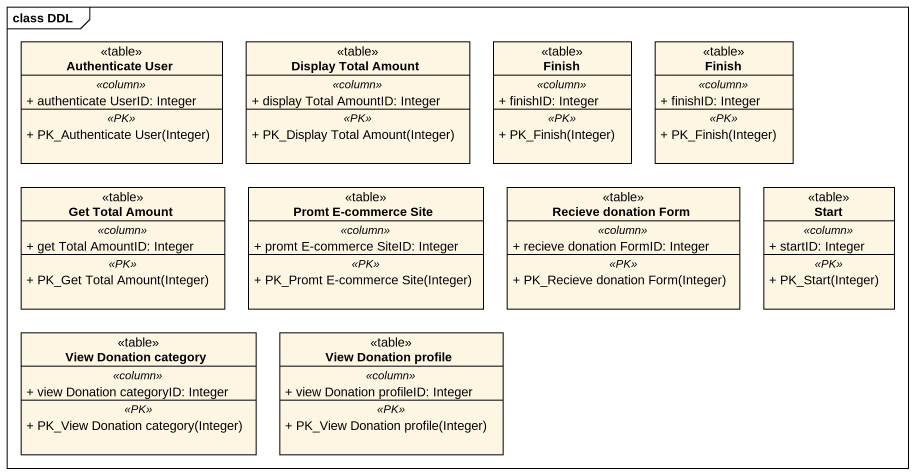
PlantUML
@startuml
mainframe class DDL
hide circle
hide empty members
skinparam classAttributeIconSize 0
class "Authenticate User" as Authenticate_User <<table>> {
  .. <<column>> ..
  + authenticate UserID: Integer
  .. <<PK>> ..
  + PK_Authenticate User(Integer)
}
class "Display Total Amount" as Display_Total_Amount <<table>> {
  .. <<column>> ..
  + display Total AmountID: Integer
  .. <<PK>> ..
  + PK_Display Total Amount(Integer)
}
class Finish <<table>> {
  .. <<column>> ..
  + finishID: Integer
  .. <<PK>> ..
  + PK_Finish(Integer)
}
class "Finish" as Finish_2 <<table>> {
  .. <<column>> ..
  + finishID: Integer
  .. <<PK>> ..
  + PK_Finish(Integer)
}
class "Get Total Amount" as Get_Total_Amount <<table>> {
  .. <<column>> ..
  + get Total AmountID: Integer
  .. <<PK>> ..
  + PK_Get Total Amount(Integer)
}
class "Promt E-commerce Site" as Promt_E_commerce_Site <<table>> {
  .. <<column>> ..
  + promt E-commerce SiteID: Integer
  .. <<PK>> ..
  + PK_Promt E-commerce Site(Integer)
}
class "Recieve donation Form" as Recieve_donation_Form <<table>> {
  .. <<column>> ..
  + recieve donation FormID: Integer
  .. <<PK>> ..
  + PK_Recieve donation Form(Integer)
}
class "Start" as Start_ <<table>> {
  .. <<column>> ..
  + startID: Integer
  .. <<PK>> ..
  + PK_Start(Integer)
}
class "View Donation category" as View_Donation_category <<table>> {
  .. <<column>> ..
  + view Donation categoryID: Integer
  .. <<PK>> ..
  + PK_View Donation category(Integer)
}
class "View Donation profile" as View_Donation_profile <<table>> {
  .. <<column>> ..
  + view Donation profileID: Integer
  .. <<PK>> ..
  + PK_View Donation profile(Integer)
}
@enduml
